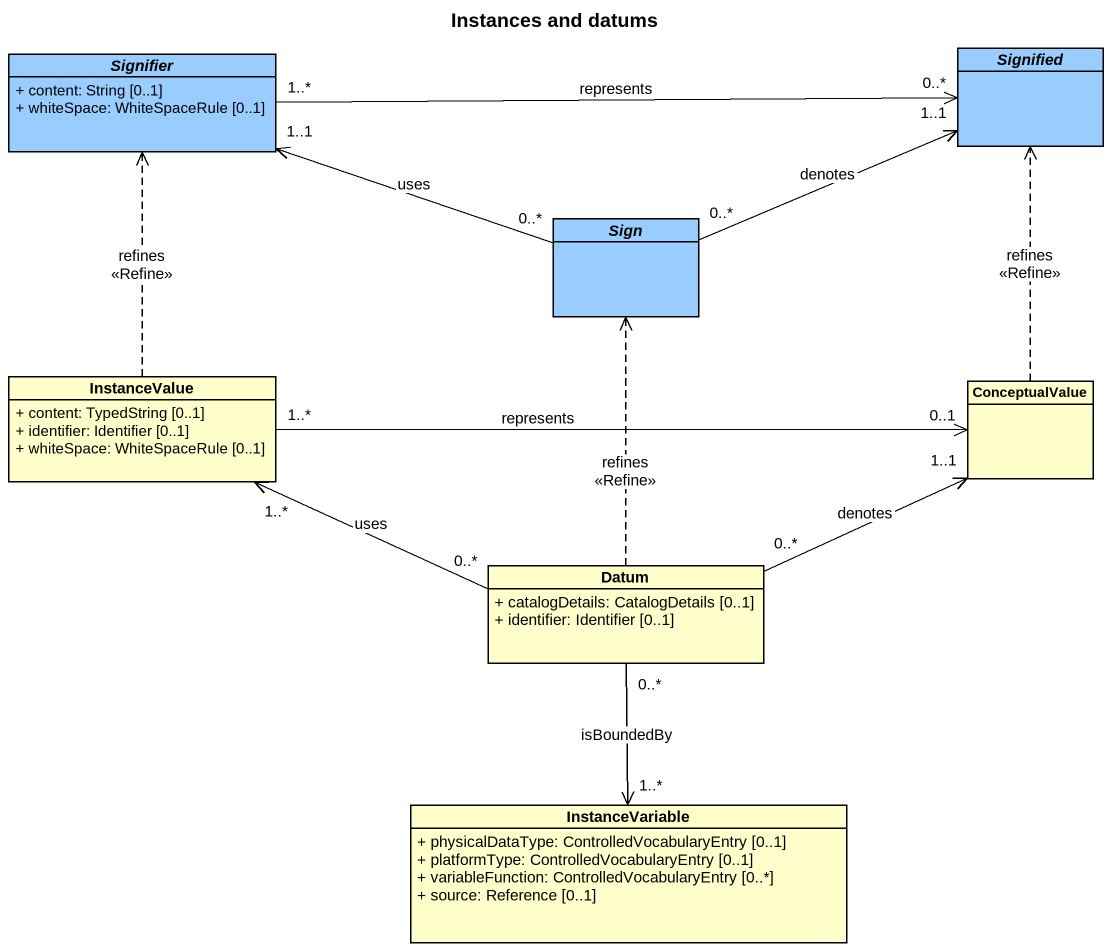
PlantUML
@startuml
title Instances and datums
hide circle
hide empty members
skinparam classAttributeIconSize 0
abstract class Signified #99CCFF
abstract class Signifier #99CCFF {
  + content: String [0..1]
  + whiteSpace: WhiteSpaceRule [0..1]
}
abstract class Sign #99CCFF
class InstanceValue {
  + content: TypedString [0..1]
  + identifier: Identifier [0..1]
  + whiteSpace: WhiteSpaceRule [0..1]
}
class ConceptualValue
class Datum {
  + catalogDetails: CatalogDetails [0..1]
  + identifier: Identifier [0..1]
}
class InstanceVariable {
  + physicalDataType: ControlledVocabularyEntry [0..1]
  + platformType: ControlledVocabularyEntry [0..1]
  + variableFunction: ControlledVocabularyEntry [0..*]
  + source: Reference [0..1]
}
Signifier "1..*" -right-> "0..*" Signified : represents
Sign "0..*" -right-> "1..1" Signified : denotes
Sign "0..*" -left-> "1..1" Signifier : uses
InstanceValue .up.> Signifier : refines\n<<Refine>>
InstanceValue "1..*" -right-> "0..1" ConceptualValue : represents
ConceptualValue .up.> Signified : refines\n<<Refine>>
Datum .up.> Sign : refines\n<<Refine>>
Datum "0..*" -left-> "1..*" InstanceValue : uses
Datum "0..*" -right-> "1..1" ConceptualValue : denotes
Datum "0..*" --> "1..*" InstanceVariable : isBoundedBy
@enduml
